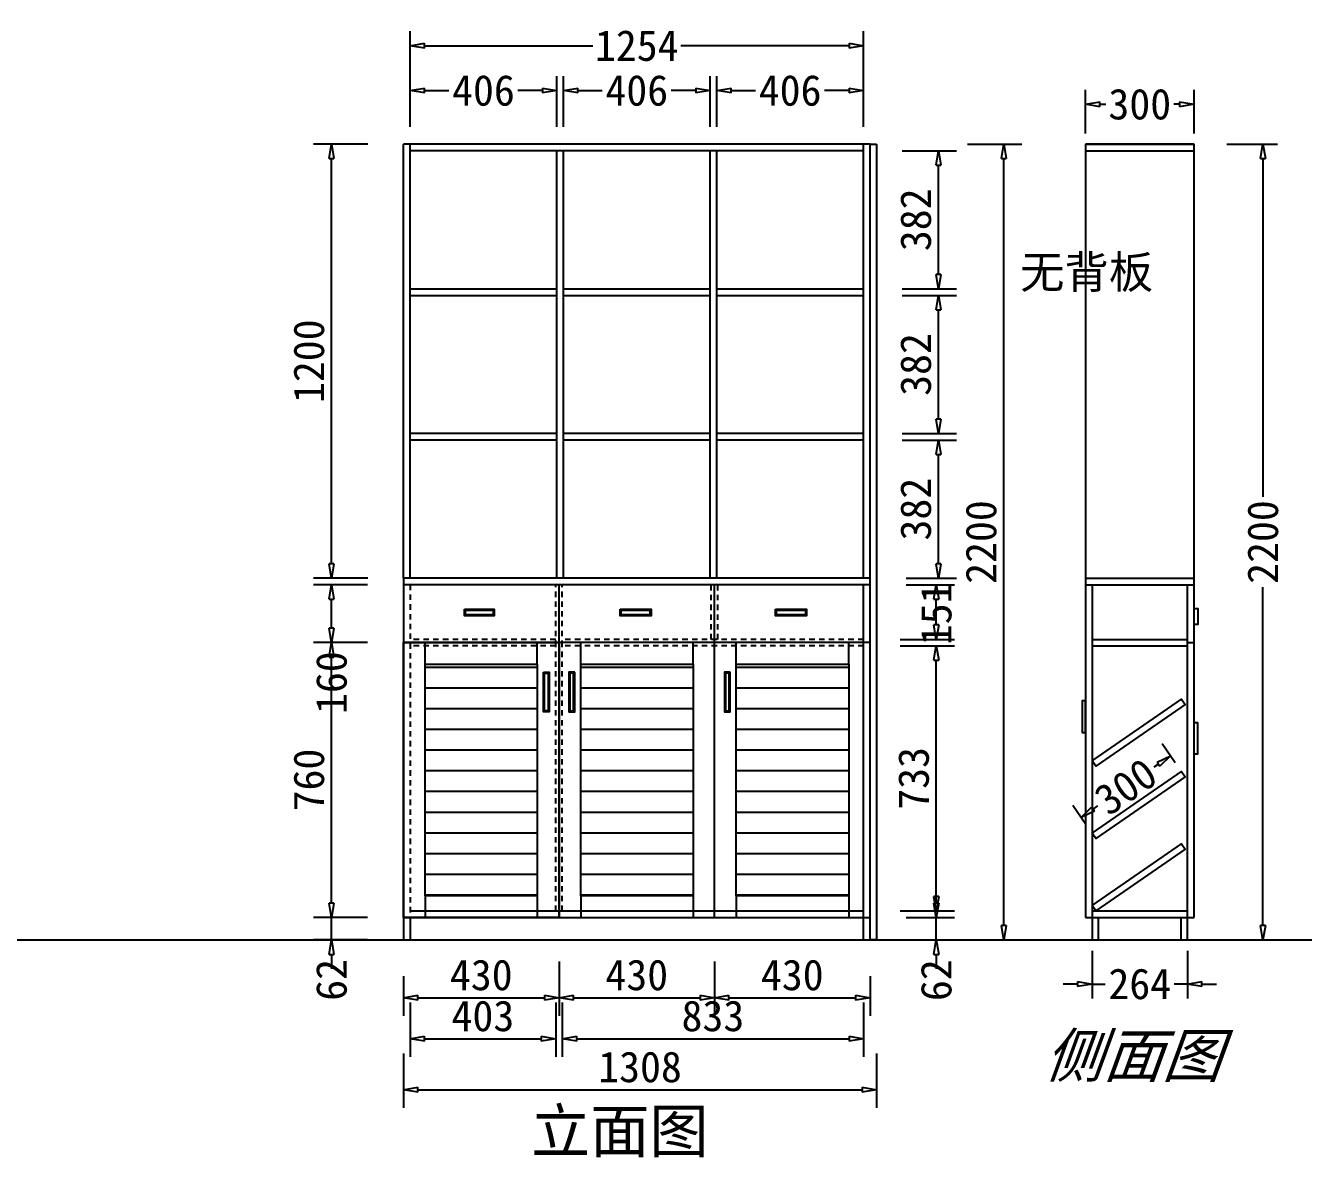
# Model space of a CAD drawing. Header units: millimetres. Extents: x 366509 to 398313, y -1245498 to -1202747.
# Drawn here: x 381884 to 385417, y -1217831 to -1214701 of the extents above; entities that cross this region are included whole.
import ezdxf

# ---------------------------------------------------------------- set-up
doc = ezdxf.new("R2010")
doc.units = ezdxf.units.MM
doc.header["$LTSCALE"] = 20
doc.linetypes.add('JIS_02_0.7', pattern=[1.35, 0.75, -0.6])
doc.layers.get('Defpoints').update_dxf_attribs({"color": 250})
doc.styles.get("Standard").update_dxf_attribs({"font": 'SimSun.ttf', "height": 85})
doc.styles.add('汉字', font='SimSun.ttf', dxfattribs={"oblique": 20, "height": 80})
doc.dimstyles.new('200', dxfattribs={"dimtxt": 90, "dimasz": 40, "dimexe": 50, "dimexo": 100, "dimgap": 20, "dimtad": 1, "dimdec": 0, "dimtxsty": 'Standard', "dimblk": 'CLOSEDBLANK', "dimcen": 100, "dimdle": 50, "dimclrd": 256, "dimclre": 256, "dimclrt": 256, "dimadec": 0, "dimazin": 0, "dimtfac": 1, "dimtdec": 0, "dimtmove": 2, "dimatfit": 3, "dimldrblk": 'CLOSEDBLANK', "dimfxl": 100, "dimfxlon": 1, "dimlwd": 25, "dimlwe": 25, "dimarcsym": 0})
doc.dimstyles.new('周文晶', dxfattribs={"dimtxt": 70, "dimasz": 40, "dimexe": 40, "dimexo": 30, "dimgap": 10, "dimtad": 0, "dimdec": 0, "dimtxsty": 'Standard', "dimblk": 'CLOSEDBLANK', "dimcen": 200, "dimclrd": 256, "dimclre": 256, "dimadec": 0, "dimazin": 0, "dimtfac": 1, "dimtdec": 0, "dimtmove": 0, "dimatfit": 3, "dimldrblk": 'CLOSEDBLANK', "dimfxl": 100, "dimfxlon": 1, "dimarcsym": 0})

# ---------------------------------------------------------------- blocks, each defined once
blk = doc.blocks.new('_ClosedBlank')
at = {"color": 0, "linetype": 'ByBlock', "lineweight": -2}
for p, q in [((-1, 0.167), (0, 0)), ((-1, 0.167), (-1, -0.167)), ((0, 0), (-1, -0.167))]:
    blk.add_line(p, q, dxfattribs=at)
blk = doc.blocks.new('*D656')
at = {"lineweight": 25, "transparency": 16777216}
for p, q in [((383359, -1217289.1), (383359, -1217439.1)), ((382929, -1217329.3), (382929, -1217439.1)), ((382969, -1217389.1), (383319, -1217389.1))]:
    blk.add_line(p, q, dxfattribs=at)
at = {"layer": 'Defpoints', "color": 0, "transparency": 16777216}
for p in [(383359, -1217167.3), (382929, -1217229.3), (383359, -1217389.1)]:
    blk.add_point(p, dxfattribs=at)
at = {"lineweight": 25, "transparency": 16777216, "xscale": 40, "yscale": 40, "zscale": 40, "rotation": 180}
blk.add_blockref('_ClosedBlank', (382929, -1217389.1), dxfattribs=at)
at = {"lineweight": 25, "transparency": 16777216, "xscale": 40, "yscale": 40, "zscale": 40}
blk.add_blockref('_ClosedBlank', (383359, -1217389.1), dxfattribs=at)
at = {"lineweight": -3, "transparency": 16777216, "insert": (383144, -1217326.6), "char_height": 85, "attachment_point": 5}
blk.add_mtext('430', dxfattribs=at)
blk = doc.blocks.new('*D657')
at = {"lineweight": 25, "transparency": 16777216}
for p, q in [((383359, -1217289.1), (383359, -1217439.1)), ((383789, -1217289.1), (383789, -1217439.1)), ((383399, -1217389.1), (383749, -1217389.1))]:
    blk.add_line(p, q, dxfattribs=at)
at = {"layer": 'Defpoints', "color": 0, "transparency": 16777216}
for p in [(383359, -1217167.3), (383789, -1217167.3), (383789, -1217389.1)]:
    blk.add_point(p, dxfattribs=at)
at = {"lineweight": 25, "transparency": 16777216, "xscale": 40, "yscale": 40, "zscale": 40, "rotation": 180}
blk.add_blockref('_ClosedBlank', (383359, -1217389.1), dxfattribs=at)
at = {"lineweight": 25, "transparency": 16777216, "xscale": 40, "yscale": 40, "zscale": 40}
blk.add_blockref('_ClosedBlank', (383789, -1217389.1), dxfattribs=at)
at = {"lineweight": -3, "transparency": 16777216, "insert": (383574, -1217326.6), "char_height": 85, "attachment_point": 5}
blk.add_mtext('430', dxfattribs=at)
blk = doc.blocks.new('*D658')
at = {"lineweight": 25, "transparency": 16777216}
for p, q in [((383789, -1217289.1), (383789, -1217439.1)), ((384219, -1217329.3), (384219, -1217439.1)), ((383829, -1217389.1), (384179, -1217389.1))]:
    blk.add_line(p, q, dxfattribs=at)
at = {"layer": 'Defpoints', "color": 0, "transparency": 16777216}
for p in [(383789, -1217167.3), (384219, -1217229.3), (384219, -1217389.1)]:
    blk.add_point(p, dxfattribs=at)
at = {"lineweight": 25, "transparency": 16777216, "xscale": 40, "yscale": 40, "zscale": 40, "rotation": 180}
blk.add_blockref('_ClosedBlank', (383789, -1217389.1), dxfattribs=at)
at = {"lineweight": 25, "transparency": 16777216, "xscale": 40, "yscale": 40, "zscale": 40}
blk.add_blockref('_ClosedBlank', (384219, -1217389.1), dxfattribs=at)
at = {"lineweight": -3, "transparency": 16777216, "insert": (384004, -1217326.6), "char_height": 85, "attachment_point": 5}
blk.add_mtext('430', dxfattribs=at)
blk = doc.blocks.new('*D659')
at = {"lineweight": 25, "transparency": 16777216}
for p, q in [((382947, -1217402.4), (382947, -1217552.4)), ((383350, -1217402.4), (383350, -1217552.4)), ((382987, -1217502.4), (383310, -1217502.4))]:
    blk.add_line(p, q, dxfattribs=at)
at = {"layer": 'Defpoints', "color": 0, "transparency": 16777216}
for p in [(383350, -1217149.3), (382947, -1217167.3), (383350, -1217502.4)]:
    blk.add_point(p, dxfattribs=at)
at = {"lineweight": 25, "transparency": 16777216, "xscale": 40, "yscale": 40, "zscale": 40, "rotation": 180}
blk.add_blockref('_ClosedBlank', (382947, -1217502.4), dxfattribs=at)
at = {"lineweight": 25, "transparency": 16777216, "xscale": 40, "yscale": 40, "zscale": 40}
blk.add_blockref('_ClosedBlank', (383350, -1217502.4), dxfattribs=at)
at = {"lineweight": -3, "transparency": 16777216, "insert": (383148.5, -1217439.9), "char_height": 85, "attachment_point": 5}
blk.add_mtext('403', dxfattribs=at)
blk = doc.blocks.new('*D660')
at = {"lineweight": 25, "transparency": 16777216}
for p, q in [((383368, -1217402.4), (383368, -1217552.4)), ((384201, -1217402.4), (384201, -1217552.4)), ((383408, -1217502.4), (384161, -1217502.4))]:
    blk.add_line(p, q, dxfattribs=at)
at = {"layer": 'Defpoints', "color": 0, "transparency": 16777216}
for p in [(383368, -1217149.3), (384201, -1217167.3), (384201, -1217502.4)]:
    blk.add_point(p, dxfattribs=at)
at = {"lineweight": 25, "transparency": 16777216, "xscale": 40, "yscale": 40, "zscale": 40, "rotation": 180}
blk.add_blockref('_ClosedBlank', (383368, -1217502.4), dxfattribs=at)
at = {"lineweight": 25, "transparency": 16777216, "xscale": 40, "yscale": 40, "zscale": 40}
blk.add_blockref('_ClosedBlank', (384201, -1217502.4), dxfattribs=at)
at = {"lineweight": -3, "transparency": 16777216, "insert": (383784.5, -1217439.9), "char_height": 85, "attachment_point": 5}
blk.add_mtext('833', dxfattribs=at)
blk = doc.blocks.new('*D710')
at = {"lineweight": 25, "transparency": 16777216}
for p, q in [((382730.1, -1217127.3), (382730.1, -1217087.3)), ((382829, -1217167.3), (382680.1, -1217167.3)), ((382730.1, -1217229.3), (382730.1, -1217167.3)), ((382829, -1217229.3), (382680.1, -1217229.3)), ((382730.1, -1217269.3), (382730.1, -1217309.3))]:
    blk.add_line(p, q, dxfattribs=at)
at = {"layer": 'Defpoints', "color": 0, "transparency": 16777216}
for p in [(382730.1, -1217167.3), (382929, -1217167.3), (382929, -1217229.3)]:
    blk.add_point(p, dxfattribs=at)
at = {"lineweight": 25, "transparency": 16777216, "xscale": 40, "yscale": 40, "zscale": 40}
for p, rotation in [((382730.1, -1217167.3), 270), ((382730.1, -1217229.3), 90)]:
    blk.add_blockref('_ClosedBlank', p, dxfattribs=dict(at, rotation=rotation))
at = {"lineweight": -3, "transparency": 16777216, "insert": (382730.1, -1217339.9), "char_height": 85, "attachment_point": 5, "rotation": 90}
blk.add_mtext('62', dxfattribs=at)
blk = doc.blocks.new('*D711')
at = {"lineweight": 25, "transparency": 16777216}
for p, q in [((382829, -1216407.3), (382680.1, -1216407.3)), ((382730.1, -1217127.3), (382730.1, -1216447.3)), ((382829, -1217167.3), (382680.1, -1217167.3))]:
    blk.add_line(p, q, dxfattribs=at)
at = {"layer": 'Defpoints', "color": 0, "transparency": 16777216}
for p in [(382730.1, -1216407.3), (382929, -1216407.3), (382929, -1217167.3)]:
    blk.add_point(p, dxfattribs=at)
at = {"lineweight": 25, "transparency": 16777216, "xscale": 40, "yscale": 40, "zscale": 40}
for p, rotation in [((382730.1, -1216407.3), 90), ((382730.1, -1217167.3), 270)]:
    blk.add_blockref('_ClosedBlank', p, dxfattribs=dict(at, rotation=rotation))
at = {"lineweight": -3, "transparency": 16777216, "insert": (382667.6, -1216787.3), "char_height": 85, "attachment_point": 5, "rotation": 90}
blk.add_mtext('760', dxfattribs=at)
blk = doc.blocks.new('*D712')
at = {"lineweight": 25, "transparency": 16777216}
for p, q in [((382829, -1216247.3), (382680.1, -1216247.3)), ((382730.1, -1216367.3), (382730.1, -1216287.3)), ((382829, -1216407.3), (382680.1, -1216407.3))]:
    blk.add_line(p, q, dxfattribs=at)
at = {"layer": 'Defpoints', "color": 0, "transparency": 16777216}
for p in [(382730.1, -1216247.3), (382929, -1216247.3), (382929, -1216407.3)]:
    blk.add_point(p, dxfattribs=at)
at = {"lineweight": 25, "transparency": 16777216, "xscale": 40, "yscale": 40, "zscale": 40}
for p, rotation in [((382730.1, -1216247.3), 90), ((382730.1, -1216407.3), 270)]:
    blk.add_blockref('_ClosedBlank', p, dxfattribs=dict(at, rotation=rotation))
at = {"lineweight": -3, "transparency": 16777216, "insert": (382730.1, -1216518), "char_height": 85, "attachment_point": 5, "rotation": 90}
blk.add_mtext('160', dxfattribs=at)
blk = doc.blocks.new('*D661')
at = {"lineweight": 25, "transparency": 16777216}
for p, q in [((384402.3, -1217127.3), (384402.3, -1217087.3)), ((384319, -1217167.3), (384452.3, -1217167.3)), ((384402.3, -1217229.3), (384402.3, -1217167.3)), ((384319, -1217229.3), (384452.3, -1217229.3)), ((384402.3, -1217269.3), (384402.3, -1217309.3))]:
    blk.add_line(p, q, dxfattribs=at)
at = {"layer": 'Defpoints', "color": 0, "transparency": 16777216}
for p in [(384219, -1217167.3), (384402.3, -1217167.3), (384219, -1217229.3)]:
    blk.add_point(p, dxfattribs=at)
at = {"lineweight": 25, "transparency": 16777216, "xscale": 40, "yscale": 40, "zscale": 40}
for p, rotation in [((384402.3, -1217167.3), 270), ((384402.3, -1217229.3), 90)]:
    blk.add_blockref('_ClosedBlank', p, dxfattribs=dict(at, rotation=rotation))
at = {"lineweight": -3, "transparency": 16777216, "insert": (384402.3, -1217340.7), "char_height": 85, "attachment_point": 5, "rotation": 90}
blk.add_mtext('62', dxfattribs=at)
blk = doc.blocks.new('*D713')
at = {"lineweight": 25, "transparency": 16777216}
for p, q in [((384302.3, -1216416.3), (384452.3, -1216416.3)), ((384402.3, -1217109.3), (384402.3, -1216456.3)), ((384302.3, -1217149.3), (384452.3, -1217149.3))]:
    blk.add_line(p, q, dxfattribs=at)
at = {"layer": 'Defpoints', "color": 0, "transparency": 16777216}
for p in [(384201, -1216416.3), (384402.3, -1216416.3), (384201, -1217149.3)]:
    blk.add_point(p, dxfattribs=at)
at = {"lineweight": 25, "transparency": 16777216, "xscale": 40, "yscale": 40, "zscale": 40}
for p, rotation in [((384402.3, -1216416.3), 90), ((384402.3, -1217149.3), 270)]:
    blk.add_blockref('_ClosedBlank', p, dxfattribs=dict(at, rotation=rotation))
at = {"lineweight": -3, "transparency": 16777216, "insert": (384339.8, -1216782.8), "char_height": 85, "attachment_point": 5, "rotation": 90}
blk.add_mtext('733', dxfattribs=at)
blk = doc.blocks.new('*D714')
at = {"lineweight": 25, "transparency": 16777216}
for p, q in [((384319, -1216247.3), (384452.3, -1216247.3)), ((384402.3, -1216358.3), (384402.3, -1216287.3)), ((384302.3, -1216398.3), (384452.3, -1216398.3))]:
    blk.add_line(p, q, dxfattribs=at)
at = {"layer": 'Defpoints', "color": 0, "transparency": 16777216}
for p in [(384219, -1216247.3), (384402.3, -1216247.3), (384201, -1216398.3)]:
    blk.add_point(p, dxfattribs=at)
at = {"lineweight": 25, "transparency": 16777216, "xscale": 40, "yscale": 40, "zscale": 40}
for p, rotation in [((384402.3, -1216247.3), 90), ((384402.3, -1216398.3), 270)]:
    blk.add_blockref('_ClosedBlank', p, dxfattribs=dict(at, rotation=rotation))
at = {"lineweight": -3, "transparency": 16777216, "insert": (384402.3, -1216327.8), "char_height": 85, "attachment_point": 5, "rotation": 90}
blk.add_mtext('151', dxfattribs=at)
blk = doc.blocks.new('*D715')
at = {"lineweight": 25, "transparency": 16777216}
for p, q in [((384308.2, -1215847.3), (384458.2, -1215847.3)), ((384408.2, -1216189.3), (384408.2, -1215887.3)), ((384319, -1216229.3), (384458.2, -1216229.3))]:
    blk.add_line(p, q, dxfattribs=at)
at = {"layer": 'Defpoints', "color": 0, "transparency": 16777216}
for p in [(384201, -1215847.3), (384408.2, -1215847.3), (384219, -1216229.3)]:
    blk.add_point(p, dxfattribs=at)
at = {"lineweight": 25, "transparency": 16777216, "xscale": 40, "yscale": 40, "zscale": 40}
for p, rotation in [((384408.2, -1215847.3), 90), ((384408.2, -1216229.3), 270)]:
    blk.add_blockref('_ClosedBlank', p, dxfattribs=dict(at, rotation=rotation))
at = {"lineweight": -3, "transparency": 16777216, "insert": (384345.7, -1216038.3), "char_height": 85, "attachment_point": 5, "rotation": 90}
blk.add_mtext('382', dxfattribs=at)
blk = doc.blocks.new('*D662')
at = {"lineweight": 25, "transparency": 16777216}
for p, q in [((384308.2, -1215447.3), (384458.2, -1215447.3)), ((384408.2, -1215789.3), (384408.2, -1215487.3)), ((384308.2, -1215829.3), (384458.2, -1215829.3))]:
    blk.add_line(p, q, dxfattribs=at)
at = {"layer": 'Defpoints', "color": 0, "transparency": 16777216}
for p in [(384201, -1215447.3), (384408.2, -1215447.3), (384201, -1215829.3)]:
    blk.add_point(p, dxfattribs=at)
at = {"lineweight": 25, "transparency": 16777216, "xscale": 40, "yscale": 40, "zscale": 40}
for p, rotation in [((384408.2, -1215447.3), 90), ((384408.2, -1215829.3), 270)]:
    blk.add_blockref('_ClosedBlank', p, dxfattribs=dict(at, rotation=rotation))
at = {"lineweight": -3, "transparency": 16777216, "insert": (384345.7, -1215638.3), "char_height": 85, "attachment_point": 5, "rotation": 90}
blk.add_mtext('382', dxfattribs=at)
blk = doc.blocks.new('*D663')
at = {"lineweight": 25, "transparency": 16777216}
for p, q in [((384308.2, -1215047.3), (384458.2, -1215047.3)), ((384408.2, -1215389.3), (384408.2, -1215087.3)), ((384308.2, -1215429.3), (384458.2, -1215429.3))]:
    blk.add_line(p, q, dxfattribs=at)
at = {"layer": 'Defpoints', "color": 0, "transparency": 16777216}
for p in [(384201, -1215047.3), (384408.2, -1215047.3), (383777, -1215429.3)]:
    blk.add_point(p, dxfattribs=at)
at = {"lineweight": 25, "transparency": 16777216, "xscale": 40, "yscale": 40, "zscale": 40}
for p, rotation in [((384408.2, -1215047.3), 90), ((384408.2, -1215429.3), 270)]:
    blk.add_blockref('_ClosedBlank', p, dxfattribs=dict(at, rotation=rotation))
at = {"lineweight": -3, "transparency": 16777216, "insert": (384345.7, -1215238.3), "char_height": 85, "attachment_point": 5, "rotation": 90}
blk.add_mtext('382', dxfattribs=at)
blk = doc.blocks.new('*D716')
at = {"lineweight": 25, "transparency": 16777216}
for p, q in [((384488.9, -1215029.3), (384638.9, -1215029.3)), ((384588.9, -1217189.3), (384588.9, -1215069.3)), ((384488.9, -1217229.3), (384638.9, -1217229.3))]:
    blk.add_line(p, q, dxfattribs=at)
at = {"layer": 'Defpoints', "color": 0, "transparency": 16777216}
for p in [(384219, -1215029.3), (384588.9, -1215029.3), (384219, -1217229.3)]:
    blk.add_point(p, dxfattribs=at)
at = {"lineweight": 25, "transparency": 16777216, "xscale": 40, "yscale": 40, "zscale": 40}
for p, rotation in [((384588.9, -1215029.3), 90), ((384588.9, -1217229.3), 270)]:
    blk.add_blockref('_ClosedBlank', p, dxfattribs=dict(at, rotation=rotation))
at = {"lineweight": -3, "transparency": 16777216, "insert": (384526.4, -1216129.3), "char_height": 85, "attachment_point": 5, "rotation": 90}
blk.add_mtext('2200', dxfattribs=at)
blk = doc.blocks.new('*D664')
at = {"lineweight": 25, "transparency": 16777216}
for p, q in [((382929, -1217543.4), (382929, -1217693.4)), ((384237, -1217543.4), (384237, -1217693.4)), ((382969, -1217643.4), (384197, -1217643.4))]:
    blk.add_line(p, q, dxfattribs=at)
at = {"layer": 'Defpoints', "color": 0, "transparency": 16777216}
for p in [(382929, -1217229.3), (384237, -1217229.3), (384237, -1217643.4)]:
    blk.add_point(p, dxfattribs=at)
at = {"lineweight": 25, "transparency": 16777216, "xscale": 40, "yscale": 40, "zscale": 40, "rotation": 180}
blk.add_blockref('_ClosedBlank', (382929, -1217643.4), dxfattribs=at)
at = {"lineweight": 25, "transparency": 16777216, "xscale": 40, "yscale": 40, "zscale": 40}
blk.add_blockref('_ClosedBlank', (384237, -1217643.4), dxfattribs=at)
at = {"lineweight": -3, "transparency": 16777216, "insert": (383583, -1217580.9), "char_height": 85, "attachment_point": 5}
blk.add_mtext('1308', dxfattribs=at)
blk = doc.blocks.new('*D717')
at = {"lineweight": 25, "transparency": 16777216}
for p, q in [((382830.1, -1215029.3), (382680.1, -1215029.3)), ((382730.1, -1216189.3), (382730.1, -1215069.3)), ((382830.1, -1216229.3), (382680.1, -1216229.3))]:
    blk.add_line(p, q, dxfattribs=at)
at = {"layer": 'Defpoints', "color": 0, "transparency": 16777216}
for p in [(382730.1, -1215029.3), (382947, -1215029.3), (382947, -1216229.3)]:
    blk.add_point(p, dxfattribs=at)
at = {"lineweight": 25, "transparency": 16777216, "xscale": 40, "yscale": 40, "zscale": 40}
for p, rotation in [((382730.1, -1215029.3), 90), ((382730.1, -1216229.3), 270)]:
    blk.add_blockref('_ClosedBlank', p, dxfattribs=dict(at, rotation=rotation))
at = {"lineweight": -3, "transparency": 16777216, "insert": (382667.6, -1215629.3), "char_height": 85, "attachment_point": 5, "rotation": 90}
blk.add_mtext('1200', dxfattribs=at)
blk = doc.blocks.new('*D665')
at = {"lineweight": -2, "transparency": 16777216}
for p, q in [((382947, -1214981), (382947, -1214841)), ((383353, -1214981), (383353, -1214841)), ((382987, -1214881), (383054.5, -1214881)), ((383313, -1214881), (383245.5, -1214881))]:
    blk.add_line(p, q, dxfattribs=at)
at = {"layer": 'Defpoints', "color": 0, "transparency": 16777216}
for p in [(383353, -1214881), (382947, -1215029.3), (383353, -1215447.3)]:
    blk.add_point(p, dxfattribs=at)
at = {"lineweight": -2, "transparency": 16777216, "xscale": 40, "yscale": 40, "zscale": 40, "rotation": 180}
blk.add_blockref('_ClosedBlank', (382947, -1214881), dxfattribs=at)
at = {"lineweight": -2, "transparency": 16777216, "xscale": 40, "yscale": 40, "zscale": 40}
blk.add_blockref('_ClosedBlank', (383353, -1214881), dxfattribs=at)
at = {"color": 0, "transparency": 16777216, "insert": (383150, -1214881), "char_height": 85, "attachment_point": 5}
blk.add_mtext('406', dxfattribs=at)
blk = doc.blocks.new('*D666')
at = {"lineweight": -2, "transparency": 16777216}
for p, q in [((383371, -1214981), (383371, -1214841)), ((383777, -1214981), (383777, -1214841)), ((383411, -1214881), (383478.5, -1214881)), ((383737, -1214881), (383669.5, -1214881))]:
    blk.add_line(p, q, dxfattribs=at)
at = {"layer": 'Defpoints', "color": 0, "transparency": 16777216}
for p in [(383777, -1214881), (383777, -1215047.3), (383371, -1215447.3)]:
    blk.add_point(p, dxfattribs=at)
at = {"lineweight": -2, "transparency": 16777216, "xscale": 40, "yscale": 40, "zscale": 40, "rotation": 180}
blk.add_blockref('_ClosedBlank', (383371, -1214881), dxfattribs=at)
at = {"lineweight": -2, "transparency": 16777216, "xscale": 40, "yscale": 40, "zscale": 40}
blk.add_blockref('_ClosedBlank', (383777, -1214881), dxfattribs=at)
at = {"color": 0, "transparency": 16777216, "insert": (383574, -1214881), "char_height": 85, "attachment_point": 5}
blk.add_mtext('406', dxfattribs=at)
blk = doc.blocks.new('*D667')
at = {"lineweight": -2, "transparency": 16777216}
for p, q in [((383795, -1214981), (383795, -1214841)), ((384201, -1214981), (384201, -1214841)), ((383835, -1214881), (383902.5, -1214881)), ((384161, -1214881), (384093.5, -1214881))]:
    blk.add_line(p, q, dxfattribs=at)
at = {"layer": 'Defpoints', "color": 0, "transparency": 16777216}
for p in [(384201, -1214881), (384201, -1215029.3), (383795, -1215047.3)]:
    blk.add_point(p, dxfattribs=at)
at = {"lineweight": -2, "transparency": 16777216, "xscale": 40, "yscale": 40, "zscale": 40, "rotation": 180}
blk.add_blockref('_ClosedBlank', (383795, -1214881), dxfattribs=at)
at = {"lineweight": -2, "transparency": 16777216, "xscale": 40, "yscale": 40, "zscale": 40}
blk.add_blockref('_ClosedBlank', (384201, -1214881), dxfattribs=at)
at = {"color": 0, "transparency": 16777216, "insert": (383998, -1214881), "char_height": 85, "attachment_point": 5}
blk.add_mtext('406', dxfattribs=at)
blk = doc.blocks.new('*D668')
at = {"lineweight": -2, "transparency": 16777216}
for p, q in [((382947, -1214857.1), (382947, -1214717.1)), ((384201, -1214857.1), (384201, -1214717.1)), ((382987, -1214757.1), (383452.1, -1214757.1)), ((384161, -1214757.1), (383695.9, -1214757.1))]:
    blk.add_line(p, q, dxfattribs=at)
at = {"layer": 'Defpoints', "color": 0, "transparency": 16777216}
for p in [(384201, -1214757.1), (382947, -1215047.3), (384201, -1215047.3)]:
    blk.add_point(p, dxfattribs=at)
at = {"lineweight": -2, "transparency": 16777216, "xscale": 40, "yscale": 40, "zscale": 40, "rotation": 180}
blk.add_blockref('_ClosedBlank', (382947, -1214757.1), dxfattribs=at)
at = {"lineweight": -2, "transparency": 16777216, "xscale": 40, "yscale": 40, "zscale": 40}
blk.add_blockref('_ClosedBlank', (384201, -1214757.1), dxfattribs=at)
at = {"color": 0, "transparency": 16777216, "insert": (383574, -1214757.1), "char_height": 85, "attachment_point": 5}
blk.add_mtext('1254', dxfattribs=at)
blk = doc.blocks.new('*D730')
at = {"lineweight": -2, "transparency": 16777216}
for p, q in [((384832.9, -1217259.3), (384832.9, -1217391.3)), ((385096.9, -1217259.3), (385096.9, -1217391.3)), ((384792.9, -1217351.3), (384752.9, -1217351.3)), ((384832.9, -1217351.3), (384869.5, -1217351.3)), ((385096.9, -1217351.3), (385060.4, -1217351.3)), ((385136.9, -1217351.3), (385176.9, -1217351.3))]:
    blk.add_line(p, q, dxfattribs=at)
at = {"layer": 'Defpoints', "color": 0, "transparency": 16777216}
for p in [(384832.9, -1217229.3), (385096.9, -1217229.3), (385096.9, -1217351.3)]:
    blk.add_point(p, dxfattribs=at)
at = {"lineweight": -2, "transparency": 16777216, "xscale": 40, "yscale": 40, "zscale": 40}
blk.add_blockref('_ClosedBlank', (384832.9, -1217351.3), dxfattribs=at)
at = {"lineweight": -2, "transparency": 16777216, "xscale": 40, "yscale": 40, "zscale": 40, "rotation": 180}
blk.add_blockref('_ClosedBlank', (385096.9, -1217351.3), dxfattribs=at)
at = {"color": 0, "transparency": 16777216, "insert": (384964.9, -1217351.3), "char_height": 85, "attachment_point": 5}
blk.add_mtext('264', dxfattribs=at)
blk = doc.blocks.new('*D695')
at = {"lineweight": -2, "transparency": 16777216}
for p, q in [((385205.5, -1215029.3), (385345.5, -1215029.3)), ((385305.5, -1215069.3), (385305.5, -1216004.6)), ((385305.5, -1217189.3), (385305.5, -1216254.1)), ((385205.5, -1217229.3), (385345.5, -1217229.3))]:
    blk.add_line(p, q, dxfattribs=at)
at = {"layer": 'Defpoints', "color": 0, "transparency": 16777216}
for p in [(385105.9, -1215029.3), (385305.5, -1215029.3), (385114.9, -1217229.3)]:
    blk.add_point(p, dxfattribs=at)
at = {"lineweight": -2, "transparency": 16777216, "xscale": 40, "yscale": 40, "zscale": 40}
for p, rotation in [((385305.5, -1215029.3), 90), ((385305.5, -1217229.3), 270)]:
    blk.add_blockref('_ClosedBlank', p, dxfattribs=dict(at, rotation=rotation))
at = {"color": 0, "transparency": 16777216, "insert": (385305.5, -1216129.3), "char_height": 85, "attachment_point": 5, "rotation": 90}
blk.add_mtext('2200', dxfattribs=at)
blk = doc.blocks.new('*D696')
at = {"lineweight": -2, "transparency": 16777216}
for p, q in [((384814.9, -1214999.3), (384814.9, -1214879)), ((385114.9, -1214999.3), (385114.9, -1214879)), ((384854.9, -1214919), (384870.9, -1214919)), ((385074.9, -1214919), (385059, -1214919))]:
    blk.add_line(p, q, dxfattribs=at)
at = {"layer": 'Defpoints', "color": 0, "transparency": 16777216}
for p in [(385114.9, -1214919), (384814.9, -1215029.3), (385114.9, -1215029.3)]:
    blk.add_point(p, dxfattribs=at)
at = {"lineweight": -2, "transparency": 16777216, "xscale": 40, "yscale": 40, "zscale": 40, "rotation": 180}
blk.add_blockref('_ClosedBlank', (384814.9, -1214919), dxfattribs=at)
at = {"lineweight": -2, "transparency": 16777216, "xscale": 40, "yscale": 40, "zscale": 40}
blk.add_blockref('_ClosedBlank', (385114.9, -1214919), dxfattribs=at)
at = {"color": 0, "transparency": 16777216, "insert": (384964.9, -1214919), "char_height": 85, "attachment_point": 5}
blk.add_mtext('300', dxfattribs=at)
blk = doc.blocks.new('*D697')
at = {"lineweight": -2, "transparency": 16777216}
for p, q in [((385062.8, -1216739.4), (385026.9, -1216687.4)), ((385016.7, -1216743), (385003.5, -1216752.1)), ((384815.9, -1216909.8), (384780, -1216857.8)), ((384835.6, -1216868), (384848.7, -1216858.9))]:
    blk.add_line(p, q, dxfattribs=at)
at = {"layer": 'Defpoints', "color": 0, "transparency": 16777216}
for p in [(385049.6, -1216720.3), (385079.8, -1216764.1), (384832.9, -1216934.5)]:
    blk.add_point(p, dxfattribs=at)
at = {"lineweight": -2, "transparency": 16777216, "xscale": 40, "yscale": 40, "zscale": 40}
for p, rotation in [((385049.6, -1216720.3), 34.61715798447761), ((384802.7, -1216890.7), 214.6171579844776)]:
    blk.add_blockref('_ClosedBlank', p, dxfattribs=dict(at, rotation=rotation))
at = {"color": 0, "transparency": 16777216, "insert": (384926.1, -1216805.5), "char_height": 85, "attachment_point": 5, "rotation": 34.6172}
blk.add_mtext('300', dxfattribs=at)

msp = doc.modelspace()

# ---------------------------------------------------------------- hatches: boundary and pattern name
at = {"lineweight": -3}
h = msp.add_hatch(dxfattribs=at)
h.set_pattern_fill('LINE', color=250, scale=18, style=0)
h.set_pattern_definition([(0, (261344.406, -1203616.92), (0, 57.15), [])])
h.paths.add_polyline_path([(384159.979, -1216467.325), (383848.979, -1216467.325), (383848.979, -1217107.325), (384159.979, -1217107.325)])
h.paths.add_polyline_path([(383729.979, -1216467.325), (383418.979, -1216467.325), (383418.979, -1217107.325), (383729.979, -1217107.325)])
h.paths.add_polyline_path([(382988.979, -1217107.325), (383298.979, -1217107.325), (383298.979, -1216467.325), (382988.979, -1216467.325)])

# ---------------------------------------------------------------- linework, layer by layer
for p, q in [((383788.979, -1215029.325), (382928.979, -1215029.325)), ((382928.979, -1216229.325), (382928.979, -1215029.325)), ((382946.979, -1216229.325), (382946.979, -1215029.325)), ((384218.979, -1215029.325), (383788.979, -1215029.325)), ((384200.979, -1216229.325), (384200.979, -1215029.325)), ((384218.979, -1217229.325), (384218.979, -1215029.325)), ((384200.979, -1215047.325), (382946.979, -1215047.325)), ((383352.979, -1216229.325), (383352.979, -1215047.325)), ((383370.979, -1216229.325), (383370.979, -1215047.325)), ((383776.979, -1216229.325), (383776.979, -1215047.325)), ((383794.979, -1216229.325), (383794.979, -1215047.325)), ((383352.979, -1215829.325), (382946.979, -1215829.325)), ((383352.979, -1215847.325), (382946.979, -1215847.325)), ((383776.979, -1215829.325), (383370.979, -1215829.325)), ((383776.979, -1215847.325), (383370.979, -1215847.325)), ((384200.979, -1215829.325), (383794.979, -1215829.325)), ((384200.979, -1215847.325), (383794.979, -1215847.325)), ((384218.979, -1216229.325), (382928.979, -1216229.325)), ((382928.979, -1216229.325), (382928.979, -1217229.325)), ((384218.979, -1217229.325), (384218.979, -1216229.325)), ((384218.979, -1216247.325), (382928.979, -1216247.325)), ((383788.979, -1217167.325), (383788.979, -1216247.325)), ((384218.979, -1216407.325), (382928.979, -1216407.325)), ((382988.979, -1216467.325), (382988.979, -1216407.325)), ((383298.979, -1216467.325), (383298.979, -1216407.325)), ((383358.979, -1217167.325), (383358.979, -1216407.325)), ((383418.979, -1216467.325), (383418.979, -1216407.325)), ((383729.979, -1216467.325), (383729.979, -1216407.325)), ((383848.979, -1216467.325), (383848.979, -1216407.325)), ((384159.979, -1216467.325), (384159.979, -1216407.325)), ((382988.979, -1217107.325), (382988.979, -1217167.325)), ((383298.979, -1217107.325), (383298.979, -1217167.325)), ((383418.979, -1217107.325), (383418.979, -1217167.325)), ((383729.979, -1217107.325), (383729.979, -1217167.325)), ((383848.979, -1217107.325), (383848.979, -1217167.325)), ((384159.979, -1217107.325), (384159.979, -1217167.325)), ((382928.979, -1217167.325), (384218.979, -1217167.325)), ((382946.979, -1217167.325), (382946.979, -1217229.325)), ((384200.979, -1217229.325), (384200.979, -1217167.325)), ((382928.979, -1217229.325), (384218.979, -1217229.325))]:
    msp.add_line(p, q, dxfattribs=at)
for p, q in [((384218.979, -1215029.325), (384236.979, -1215029.325)), ((384236.979, -1215029.325), (384236.979, -1217229.325)), ((385096.923, -1215029.341), (384814.923, -1215029.341)), ((384814.923, -1215029.341), (384814.923, -1215029.341)), ((384832.923, -1215029.341), (384832.923, -1215029.341)), ((385114.923, -1215029.341), (385096.923, -1215029.341)), ((385096.923, -1215029.341), (385096.923, -1215029.341)), ((385114.923, -1215029.341), (385114.923, -1215029.341)), ((382946.979, -1215429.325), (383352.979, -1215429.325)), ((382946.979, -1215447.325), (383352.979, -1215447.325)), ((383370.979, -1215429.325), (383776.979, -1215429.325)), ((383370.979, -1215447.325), (383776.979, -1215447.325)), ((383794.979, -1215429.325), (384200.979, -1215429.325)), ((383794.979, -1215447.325), (384200.979, -1215447.325)), ((383358.979, -1216407.325), (383358.979, -1216247.325)), ((384832.923, -1217167.325), (384832.923, -1217229.325)), ((384850.923, -1217229.325), (384850.923, -1217167.325)), ((366509.141, -1217229.325), (398312.891, -1217229.325)), ((384236.979, -1217229.325), (384218.979, -1217229.325)), ((384832.923, -1217229.325), (384850.923, -1217229.325))]:
    msp.add_line(p, q)
at = {"color": 0}
for p, q in [((384814.923, -1215029.341), (385114.923, -1215029.341)), ((384814.923, -1215029.341), (384814.923, -1217167.325)), ((385096.923, -1215029.341), (385114.923, -1215029.341)), ((385114.923, -1217167.325), (385114.923, -1215029.341)), ((384814.923, -1215047.341), (385114.923, -1215047.341)), ((384814.923, -1216229.325), (385114.923, -1216229.325)), ((384814.923, -1216247.325), (385114.923, -1216247.325)), ((384832.923, -1216247.325), (384832.923, -1217167.325)), ((385096.923, -1217229.325), (385096.923, -1216247.325)), ((384832.923, -1216398.325), (385096.923, -1216398.325)), ((384832.923, -1216416.325), (385096.923, -1216416.325)), ((385096.923, -1216407.325), (385114.923, -1216407.325)), ((384832.923, -1217149.325), (385096.923, -1217149.325)), ((384814.923, -1217167.325), (385114.923, -1217167.325)), ((385078.923, -1217229.325), (385078.923, -1217167.325)), ((384832.923, -1217229.325), (385096.923, -1217229.325))]:
    msp.add_line(p, q, dxfattribs=at)
at = {"color": 250, "linetype": 'JIS_02_0.7', "lineweight": -3}
for p, q in [((382946.979, -1216247.325), (382946.979, -1217167.325)), ((383349.979, -1216416.325), (383349.979, -1216247.325)), ((383367.979, -1216416.325), (383367.979, -1216247.325)), ((383779.979, -1216398.325), (383779.979, -1216247.325)), ((383797.979, -1216398.325), (383797.979, -1216247.325)), ((383349.979, -1216398.325), (382946.979, -1216398.325)), ((383349.979, -1216416.325), (382946.979, -1216416.325)), ((383349.979, -1217149.325), (383349.979, -1216416.325)), ((384200.979, -1216398.325), (383367.979, -1216398.325)), ((383367.979, -1217149.325), (383367.979, -1216416.325)), ((384200.979, -1216416.325), (383367.979, -1216416.325))]:
    msp.add_line(p, q, dxfattribs=at)
at = {"color": 250, "lineweight": -3}
for p, q in [((384200.979, -1217167.325), (384200.979, -1216247.325)), ((382946.979, -1217149.325), (384200.979, -1217149.325))]:
    msp.add_line(p, q, dxfattribs=at)
for points in [[(383097.672, -1216314.808), (383179.477, -1216314.808), (383179.477, -1216333.386), (383097.672, -1216333.386)], [(383100.672, -1216317.808), (383176.477, -1216317.808), (383176.477, -1216330.386), (383100.672, -1216330.386)], [(383527.672, -1216314.808), (383613.477, -1216314.808), (383613.477, -1216333.386), (383527.672, -1216333.386)], [(383530.672, -1216317.808), (383610.477, -1216317.808), (383610.477, -1216330.386), (383530.672, -1216330.386)], [(383957.672, -1216314.808), (384043.477, -1216314.808), (384043.477, -1216333.386), (383957.672, -1216333.386)], [(383960.672, -1216317.808), (384040.477, -1216317.808), (384040.477, -1216330.386), (383960.672, -1216330.386)], [(385114.923, -1216313.025), (385125.463, -1216313.025), (385125.463, -1216357.048), (385114.923, -1216357.048)], [(383315.664, -1216488.949), (383331.703, -1216488.949), (383331.703, -1216598.933), (383315.664, -1216598.933)], [(383318.664, -1216491.949), (383328.703, -1216491.949), (383328.703, -1216595.933), (383318.664, -1216595.933)], [(383402.294, -1216488.949), (383386.254, -1216488.949), (383386.254, -1216598.933), (383402.294, -1216598.933)], [(383399.294, -1216491.949), (383389.254, -1216491.949), (383389.254, -1216595.933), (383399.294, -1216595.933)], [(383832.294, -1216488.949), (383816.254, -1216488.949), (383816.254, -1216598.933), (383832.294, -1216598.933)], [(383829.294, -1216491.949), (383819.254, -1216491.949), (383819.254, -1216595.933), (383829.294, -1216595.933)], [(384814.923, -1216568.29), (384805.594, -1216568.29), (384805.594, -1216655.868), (384814.923, -1216655.868)], [(385114.923, -1216628.134), (385124.252, -1216628.134), (385124.252, -1216715.712), (385114.923, -1216715.712)]]:
    msp.add_lwpolyline(points, close=True)
at = {"lineweight": -3}
for points in [[(383358.979, -1217167.325), (382928.979, -1217167.325), (382928.979, -1216407.325), (383358.979, -1216407.325)], [(383298.979, -1217107.325), (382988.979, -1217107.325), (382988.979, -1216467.325), (383298.979, -1216467.325)], [(383729.979, -1217107.325), (383418.979, -1217107.325), (383418.979, -1216467.325), (383729.979, -1216467.325)], [(384159.979, -1217107.325), (383848.979, -1217107.325), (383848.979, -1216467.325), (384159.979, -1216467.325)]]:
    msp.add_lwpolyline(points, close=True, dxfattribs=at)
for points in [[(384832.922, -1216734.512), (385079.812, -1216564.085), (385090.038, -1216578.898), (384843.148, -1216749.325), (384832.922, -1216734.512)], [(384832.922, -1216934.512), (385079.812, -1216764.085), (385090.038, -1216778.898), (384843.148, -1216949.325), (384832.922, -1216934.512)], [(384832.922, -1217134.512), (385079.812, -1216964.085), (385090.038, -1216978.898), (384843.148, -1217149.325), (384832.922, -1217134.512)]]:
    msp.add_lwpolyline(points)

# ---------------------------------------------------------------- texts
at = {"lineweight": -3, "attachment_point": 1}
for s, insert, char_height, width in [('无背板', (384633.885, -1215337.769), 90, 545.64139), ('立面图', (383281.667, -1217697.675), 120, 1105.27366)]:
    msp.add_mtext(s, dxfattribs=dict(at, insert=insert, char_height=char_height, width=width))
at = {"color": 0, "insert": (384698.852, -1217488.765), "char_height": 120, "width": 1293.93172, "attachment_point": 1, "style": '汉字'}
msp.add_mtext('侧面图', dxfattribs=at)

# ---------------------------------------------------------------- dimensions: what is measured, and where the dimension line sits
for base, p1, p2, picture, middle in [((384200.979, -1214757.058), (382946.979, -1215047.325), (384200.979, -1215047.325), '*D668', (383573.979, -1214757.058)), ((383352.979, -1214880.964), (382946.979, -1215029.325), (383352.979, -1215447.325), '*D665', (383149.979, -1214880.964)), ((383776.979, -1214880.964), (383370.979, -1215447.325), (383776.979, -1215047.325), '*D666', (383573.979, -1214880.964)), ((384200.979, -1214880.964), (383794.979, -1215047.325), (384200.979, -1215029.325), '*D667', (383997.979, -1214880.964)), ((385114.923, -1214919.048), (384814.923, -1215029.341), (385114.923, -1215029.341), '*D696', (384964.923, -1214919.048))]:
    dim = msp.add_linear_dim(base=base, p1=p1, p2=p2, dimstyle='周文晶')
    dim.commit()
    dim.dimension.update_dxf_attribs({"geometry": picture, "text_midpoint": middle})
at = {"lineweight": -3}
for base, p1, p2, angle, picture, middle in [((382730.086, -1215029.325), (382946.979, -1216229.325), (382946.979, -1215029.325), 90, '*D717', (382667.586, -1215629.325)), ((384588.86, -1215029.325), (384218.979, -1217229.325), (384218.979, -1215029.325), 90, '*D716', (384526.36, -1216129.325)), ((384408.154, -1215047.325), (383776.979, -1215429.325), (384200.979, -1215047.325), 270, '*D663', (384345.654, -1215238.325)), ((384408.154, -1215447.325), (384200.979, -1215829.325), (384200.979, -1215447.325), 270, '*D662', (384345.654, -1215638.325)), ((384408.154, -1215847.325), (384218.979, -1216229.325), (384200.979, -1215847.325), 270, '*D715', (384345.654, -1216038.325)), ((382730.086, -1216407.325), (382928.979, -1217167.325), (382928.979, -1216407.325), 270, '*D711', (382667.586, -1216787.325)), ((384402.349, -1216416.325), (384200.979, -1217149.325), (384200.979, -1216416.325), 270, '*D713', (384339.849, -1216782.825))]:
    dim = msp.add_linear_dim(base=base, p1=p1, p2=p2, angle=angle, dimstyle='200', dxfattribs=at)
    dim.commit()
    dim.dimension.update_dxf_attribs({"geometry": picture, "text_midpoint": middle})
at = {"color": 0}
dim = msp.add_linear_dim(base=(385305.533, -1215029.341), p1=(385114.923, -1217229.325), p2=(385105.923, -1215029.341), angle=90, dimstyle='周文晶', dxfattribs=at)
dim.commit()
dim.dimension.update_dxf_attribs({"geometry": '*D695', "text_midpoint": (385305.533, -1216129.333)})
at = {"lineweight": -3}
for base, p1, p2, picture, middle in [((384402.349, -1216247.325), (384200.979, -1216398.325), (384218.979, -1216247.325), '*D714', (384402.349, -1216327.825)), ((382730.086, -1216247.325), (382928.979, -1216407.325), (382928.979, -1216247.325), '*D712', (382730.086, -1216518.003)), ((382730.086, -1217167.325), (382928.979, -1217229.325), (382928.979, -1217167.325), '*D710', (382730.086, -1217339.942)), ((384402.349, -1217167.325), (384218.979, -1217229.325), (384218.979, -1217167.325), '*D661', (384402.349, -1217340.695))]:
    dim = msp.add_linear_dim(base=base, p1=p1, p2=p2, angle=270, dimstyle='200', dxfattribs=at)
    dim.commit()
    dim.dimension.update_dxf_attribs({"geometry": picture, "text_midpoint": middle, "dimtype": 128})
dim = msp.add_aligned_dim(p1=(384832.923, -1216934.511), p2=(385079.812, -1216764.085), distance=53.223, dimstyle='周文晶')
dim.commit()
dim.dimension.update_dxf_attribs({"geometry": '*D697', "text_midpoint": (384926.132, -1216805.497)})
for base, p1, p2, picture, middle in [((383349.979, -1217502.416), (382946.979, -1217167.325), (383349.979, -1217149.325), '*D659', (383148.479, -1217439.916)), ((384200.979, -1217502.416), (383367.979, -1217149.325), (384200.979, -1217167.325), '*D660', (383784.479, -1217439.916)), ((383358.979, -1217389.069), (382928.979, -1217229.325), (383358.979, -1217167.325), '*D656', (383143.979, -1217326.569)), ((383788.979, -1217389.069), (383358.979, -1217167.325), (383788.979, -1217167.325), '*D657', (383573.979, -1217326.569)), ((384218.979, -1217389.069), (383788.979, -1217167.325), (384218.979, -1217229.325), '*D658', (384003.979, -1217326.569)), ((384236.979, -1217643.355), (382928.979, -1217229.325), (384236.979, -1217229.325), '*D664', (383582.979, -1217580.855))]:
    dim = msp.add_linear_dim(base=base, p1=p1, p2=p2, dimstyle='200', dxfattribs=at)
    dim.commit()
    dim.dimension.update_dxf_attribs({"geometry": picture, "text_midpoint": middle})
at = {"color": 0}
dim = msp.add_linear_dim(base=(385096.923, -1217351.328), p1=(384832.923, -1217229.325), p2=(385096.923, -1217229.325), dimstyle='周文晶', dxfattribs=at)
dim.commit()
dim.dimension.update_dxf_attribs({"geometry": '*D730', "text_midpoint": (384964.923, -1217351.328)})

doc.saveas('drawing.dxf')
